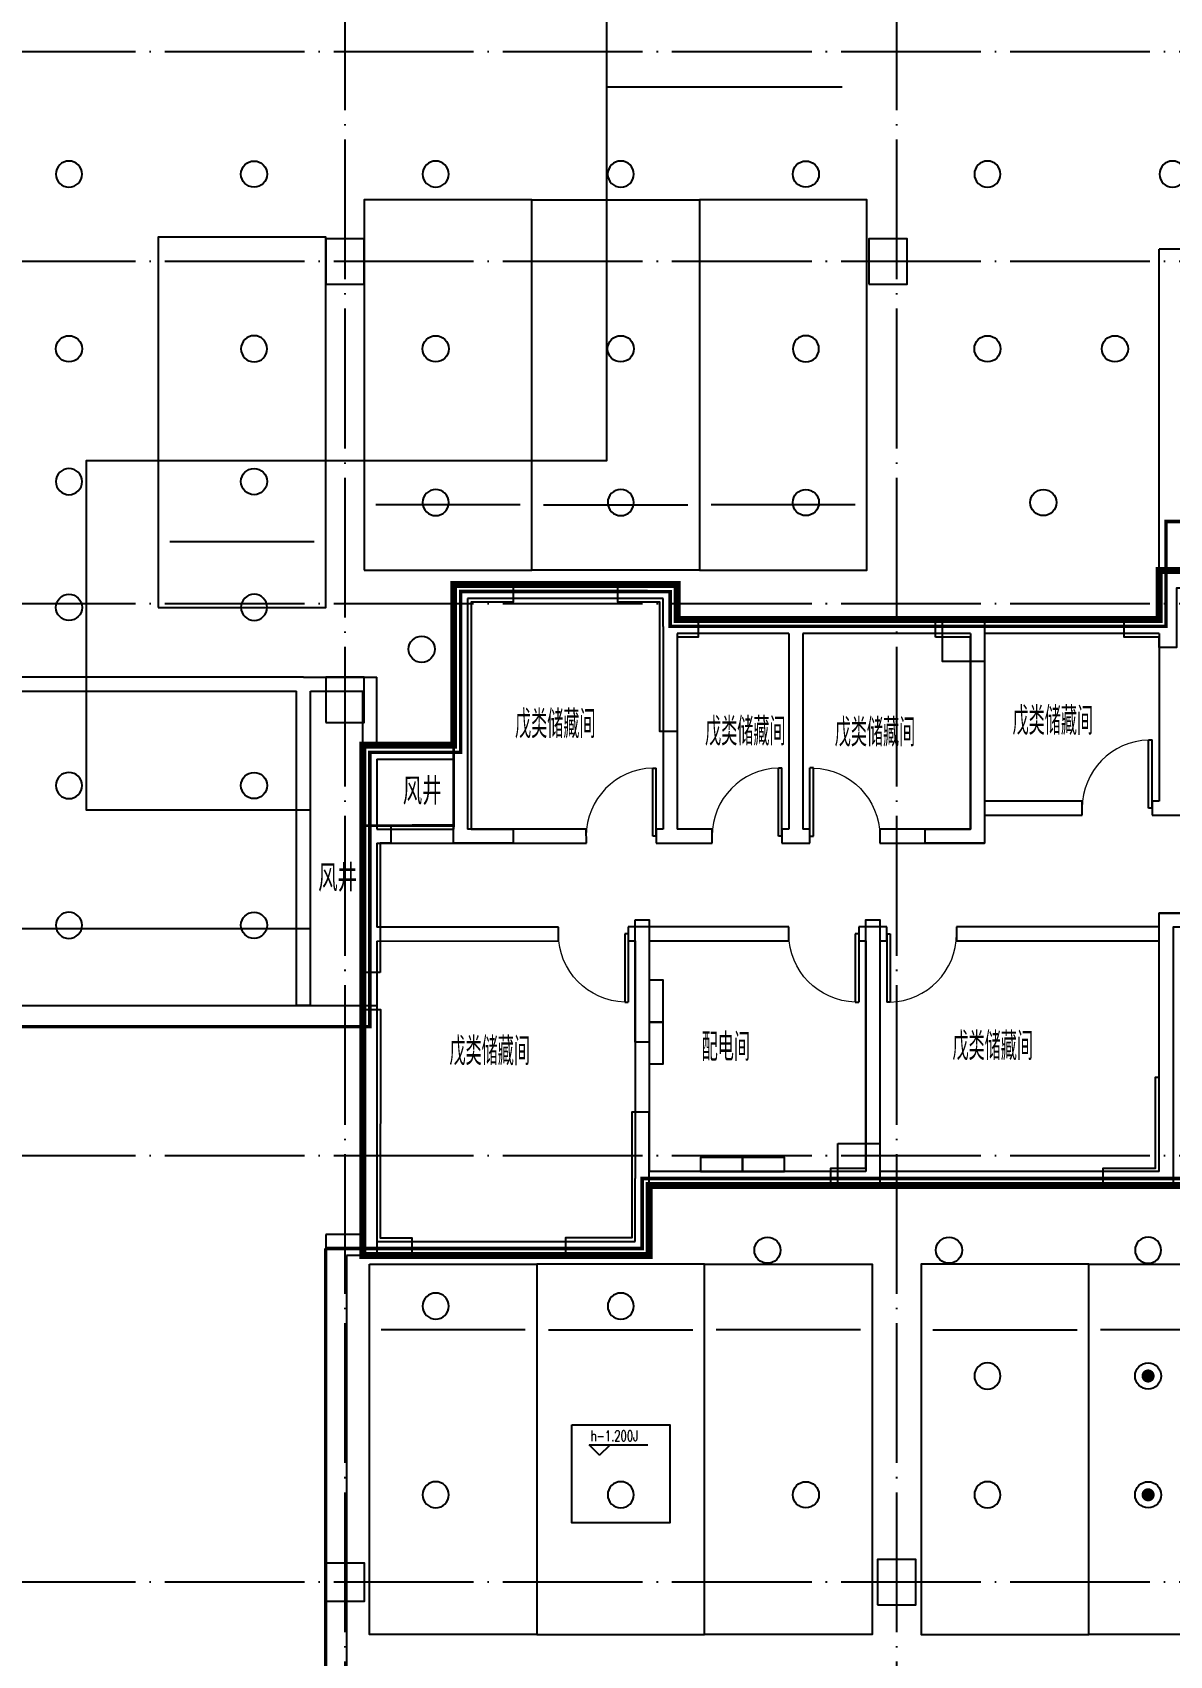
# Model space of a CAD drawing. Extents: x -23309 to 303886, y -33091 to 154511.
# Drawn here: x 24327 to 40607, y 44150 to 67377 of the extents above; entities that cross this region are included whole.
import ezdxf

# ---------------------------------------------------------------- set-up
doc = ezdxf.new("R2010")
doc.units = 0
doc.header["$LTSCALE"] = 1000
doc.header["$MEASUREMENT"] = 0
doc.linetypes.add('CONTINOUS', pattern=[0])
doc.linetypes.add('DOTE', pattern=[2.42, 2, -0.2, 0.02, -0.2])
for name, color, linetype in [('COLUMN', 9, 'Continuous'), ('DIM_ELEV', 3, 'Continuous'), ('DOTE', 1, 'Continuous'), ('EQUIP_喷淋', 7, 'Continuous'), ('NT-PY', 1, 'Continuous'), ('PUB_TEXT', 210, 'Continuous'), ('WALL', 9, 'Continuous'), ('WINDOW', 4, 'Continuous'), ('下喷', 7, 'Continuous'), ('主楼车库高差线', 6, 'Continuous'), ('住宅楼', 2, 'Continuous'), ('剪力墙闭合区域', 6, 'Continuous'), ('挡土墙', 4, 'Continuous'), ('普通机动车位', 135, 'Continuous'), ('机动车位车档', 201, 'Continuous'), ('电气', 3, 'Continuous'), ('防火分区', 7, 'Continuous'), ('集水坑', 42, 'CONTINOUS')]:
    doc.layers.add(name, color=color, linetype=linetype)
doc.styles.add('_TCH_DIM', font='SIMPLEX', dxfattribs={"bigfont": 'GBCBIG'})
doc.styles.add('_TCH_WINDOW', font='SIMPLEX', dxfattribs={"height": 3.5, "bigfont": 'GBCBIG'})
doc.styles.add('HNSJY', font='simplex.shx', dxfattribs={"width": 0.8, "bigfont": 'gbcbig.shx'})

# ---------------------------------------------------------------- blocks, each defined once
blk = doc.blocks.new('$DorLib2D$00000001')
for p, q in [((0.45, 0.975), (0.5, 0.975)), ((0.45, 0), (0.45, 0.975)), ((0.5, 0), (0.5, 0.975)), ((0.5, 0), (0.45, 0))]:
    blk.add_line(p, q)
at = {"lineweight": 13}
blk.add_arc((0.475, 0), 0.975, 91.4693, 180, dxfattribs=at)
blk = doc.blocks.new('7#住宅楼')
at = {"layer": '住宅楼', "ltscale": 2, "const_width": 100}
blk.add_lwpolyline([(32385478, -2917278), (32381028, -2917279), (32381028, -2917979), (32374128, -2917980), (32374128, -2917480), (32370929, -2917480), (32370929, -2919780), (32369629, -2919780), (32369629, -2927080), (32373730, -2927080), (32373730, -2926080), (32382530, -2926078)], dxfattribs=at)
blk = doc.blocks.new('hdfjfkjlkjlgh')
at = {"layer": '普通机动车位'}
blk.add_lwpolyline([(22002093, -3456003), (22004493, -3456003), (22004493, -3461303), (22002093, -3461303)], close=True, dxfattribs=at)
at = {"layer": '机动车位车档'}
blk.add_line((22004326, -3456940), (22002260, -3456940), dxfattribs=at)
blk = doc.blocks.new('第三防火分区')
at = {"layer": '防火分区', "const_width": 50}
for points in [[(32369097, -2926980), (32373628, -2926980), (32373628, -2925978), (32382629, -2925980), (32382629, -2930879), (32385929, -2930879), (32385929, -2930078), (32393246, -2930077), (32393246, -2948906), (32409047, -2948906), (32409047, -2943506), (32440472, -2943506), (32440472, -2941606), (32452972, -2941606), (32452972, -2943306), (32452122, -2943306), (32452122, -2945606), (32452972, -2945606), (32452972, -2949256), (32482072, -2949256)], [(32369097, -2942303), (32369097, -2926980)]]:
    blk.add_lwpolyline(points, dxfattribs=at)
blk = doc.blocks.new('第一防火分区')
at = {"layer": '防火分区', "color": 3, "ltscale": 5, "const_width": 50}
blk.add_lwpolyline([(32361222, -2923806), (32369729, -2923806), (32369729, -2919880), (32371028, -2919880), (32371028, -2917578), (32374028, -2917580), (32374028, -2918078), (32381127, -2918078), (32381127, -2916578), (32384678, -2916578), (32384678, -2912778), (32399927, -2912778), (32399928, -2917576), (32402928, -2917575), (32402928, -2917578), (32406738, -2917578), (32406738, -2917578), (32409046, -2917578), (32409046, -2874175)], dxfattribs=at)
blk = doc.blocks.new('$TwtSys$00000125')
blk.add_circle((0, 0, 0), 1)
blk = doc.blocks.new('$TwtSys$00000128')
at = {"const_width": 0.5, "elevation": 0}
blk.add_lwpolyline([(0.25, 0, 1), (-0.25, 0, 1)], format="xyb", close=True, dxfattribs=at)
blk.add_circle((0, 0, 0), 1)
blk = doc.blocks.new('普通配电总箱-备-28kW')
at = {"layer": '电气'}
blk.add_lwpolyline([(0, 300), (0, -300), (-200, -300), (-200, 300)], close=True, dxfattribs=at)
blk = doc.blocks.new('普通配电总箱-主-51kW')
at = {"layer": '电气'}
blk.add_lwpolyline([(0, 300), (0, -300), (200, -300), (200, 300)], close=True, dxfattribs=at)
blk = doc.blocks.new('消防配电总箱-主-47kW')
at = {"layer": '电气'}
blk.add_lwpolyline([(-300, 0), (300, 0), (300, 200), (-300, 200)], close=True, dxfattribs=at)
blk = doc.blocks.new('消防配电总箱-备-47kW')
at = {"layer": '电气'}
blk.add_lwpolyline([(-300, 0), (300, 0), (300, 200), (-300, 200)], close=True, dxfattribs=at)

msp = doc.modelspace()

# ---------------------------------------------------------------- linework, layer by layer
at = {"layer": 'COLUMN', "color": 3, "ltscale": 5}
for points in [[(28525, 63775.2), (29075, 63775.2), (29075, 64425.2), (28525, 64425.2)], [(36299.7, 63775.2), (36849.7, 63775.2), (36849.7, 64425.2), (36299.7, 64425.2)], [(37356.8, 58976.7), (37956.9, 58976.7), (37956.9, 58376.8), (37356.8, 58376.8)], [(28525, 57500.2), (29075, 57500.2), (29075, 58150.2), (28525, 58150.2)], [(35858, 51476.5), (36458.1, 51476.5), (36458.1, 50876.6), (35858, 50876.6)], [(28525, 45475.3), (29075, 45475.3), (29075, 44925.3), (28525, 44925.3)], [(36425, 44875.2), (36975, 44875.2), (36975, 45525.2), (36425, 45525.2)]]:
    msp.add_lwpolyline(points, close=True, dxfattribs=at)
at = {"layer": 'DIM_ELEV'}
for p, q in [((32446.8, 47016.9), (32296.8, 47166.9)), ((32296.8, 47166.9), (33136.8, 47166.9)), ((32446.8, 47016.9), (32596.8, 47166.9))]:
    msp.add_line(p, q, dxfattribs=at)
at = {"layer": 'DOTE', "linetype": 'DOTE'}
for p, q in [((28800, 136025.4), (28800, -12369.1)), ((36700, 136025.4), (36700, -12369.1)), ((267803.3, 67100), (-4883.6, 67100)), ((267803.3, 64100), (-4883.6, 64100)), ((267803.3, 59200), (-4883.6, 59200)), ((267803.3, 51300), (-4883.6, 51300)), ((267803.3, 45200), (-4883.6, 45200))]:
    msp.add_line(p, q, dxfattribs=at)
at = {"layer": 'NT-PY', "ltscale": 2}
for points in [[(28306.5, 54550), (23150, 54550), (23150, 90099.5), (56395, 90099.5), (56925, 90099.5), (56925, 87089.5)], [(28307.1, 56249.6), (25100, 56249.6), (25100, 61249.5), (32550, 61249.5), (32550, 76699.5), (65300, 76699.5)], [(32550, 66599.2), (35920.5, 66599.2)]]:
    msp.add_lwpolyline(points, dxfattribs=at)
at = {"layer": 'WALL'}
for p, q in [((42705.9, 64277.5), (40455.9, 64277.2)), ((40456.5, 60377.2), (40455.9, 64277.2)), ((40456.7, 59577.2), (40456.5, 60377.2)), ((33556.7, 59476.1), (30356.7, 59475.6)), ((30356.7, 59475.6), (30357, 57175.6)), ((33556.8, 58976.1), (33556.7, 59476.1)), ((40456.7, 59577.2), (40456.8, 58977.2)), ((33356.7, 59276.1), (30556.7, 59275.6)), ((30556.7, 59275.6), (30557.1, 57075.6)), ((33356.8, 58876.1), (33356.7, 59276.1)), ((33356.8, 58876.1), (33357.2, 55976.1)), ((35256.8, 58976.4), (33556.8, 58976.1)), ((35156.8, 58776.3), (33556.8, 58776.1)), ((33556.8, 58776.1), (33557.2, 55976.1)), ((35156.8, 58776.3), (35157.2, 55976.3)), ((37856.8, 58976.8), (35256.8, 58976.4)), ((37756.8, 58776.8), (35356.8, 58776.4)), ((35356.8, 58776.4), (35357.2, 55976.4)), ((37756.8, 58776.8), (37757.2, 56276.8)), ((40456.8, 58977.2), (37856.8, 58976.8)), ((40456.8, 58777.2), (37956.8, 58776.8)), ((37956.8, 58776.8), (37957.2, 56376.8)), ((40456.8, 58777.2), (40457.2, 56377.2)), ((28207.2, 58150.2), (22500, 58150.2)), ((28207.2, 58150.2), (29257, 58150.2)), ((29257, 57175.4), (29257, 58150.2)), ((22500, 57950.2), (28107.2, 57950.2)), ((28107.2, 53450.3), (28107.2, 57950.2)), ((28307.2, 53450.3), (28307.2, 57950.2)), ((28307.2, 57950.2), (29057, 57950.2)), ((29057, 57175.4), (29057, 57950.2)), ((29057, 57175.4), (30357, 57175.6)), ((29057, 57175.4), (29057.2, 55875.4)), ((29257.1, 56975.4), (30357.1, 56975.6)), ((29257.1, 56975.4), (29257.2, 55975.4)), ((30357.1, 56975.6), (30357.2, 55975.4)), ((30557.1, 57075.6), (30557.2, 55975.6)), ((37757.2, 56276.8), (37757.2, 55976.8)), ((39357.2, 56377), (37957.2, 56376.8)), ((39357.2, 56177), (39357.2, 56377)), ((40457.2, 56377.2), (40357.2, 56377.2)), ((40357.2, 56377.2), (40357.2, 56177.2)), ((37957.2, 56176.8), (39357.2, 56177)), ((37957.2, 56176.8), (37957.3, 55776.8)), ((40357.2, 56177.2), (40557.2, 56177.2)), ((40557.2, 56177.2), (40757.2, 56177.2)), ((29057.2, 55875.4), (29057.5, 54475.4)), ((29257.2, 55975.4), (30357.2, 55975.4)), ((29257.3, 55775.4), (30357.3, 55775.6)), ((29257.3, 55775.4), (29257.4, 54575.4)), ((30357.3, 55775.6), (32256.9, 55775.9)), ((32256.8, 55975.9), (30557.2, 55975.6)), ((32256.9, 55775.9), (32256.8, 55975.9)), ((33357.2, 55976.1), (33256.8, 55976)), ((33256.8, 55976), (33256.9, 55776)), ((33256.9, 55776), (33457.3, 55776.1)), ((33457.3, 55776.1), (34056.9, 55776.2)), ((34056.8, 55976.2), (33557.2, 55976.1)), ((34056.9, 55776.2), (34056.8, 55976.2)), ((35157.2, 55976.3), (35056.8, 55976.3)), ((35056.8, 55976.3), (35056.9, 55776.3)), ((35056.9, 55776.3), (35257.3, 55776.4)), ((35257.3, 55776.4), (35457.7, 55776.4)), ((35457.6, 55976.4), (35357.2, 55976.4)), ((35457.7, 55776.4), (35457.6, 55976.4)), ((37757.2, 55976.8), (36457.6, 55976.6)), ((36457.6, 55976.6), (36457.7, 55776.6)), ((36457.7, 55776.6), (37957.3, 55776.8)), ((40457.4, 54777.2), (45457.4, 54778)), ((40457.4, 54577.2), (40457.4, 54777.2)), ((29057.5, 54475.4), (29058.1, 53450.4)), ((31857.4, 54575.8), (29257.4, 54575.4)), ((29257.5, 54375.4), (31857.5, 54375.8)), ((29257.5, 54375.4), (29258.1, 53450.4)), ((31857.5, 54375.8), (31857.4, 54575.8)), ((33057.4, 54576), (32857.4, 54576)), ((32857.4, 54576), (32857.5, 54376)), ((32857.5, 54376), (32957.5, 54376)), ((32957.5, 54376), (32958, 50975.5)), ((35157.4, 54576.3), (33057.4, 54576)), ((33157.5, 54376), (35157.5, 54376.3)), ((33157.5, 54376), (33158, 51076)), ((35157.5, 54376.3), (35157.4, 54576.3)), ((36357.4, 54576.5), (36157.4, 54576.5)), ((36157.4, 54576.5), (36157.5, 54376.5)), ((36157.5, 54376.5), (36257.5, 54376.5)), ((36257.5, 54376.5), (36258, 51076.5)), ((36557.4, 54576.6), (36357.4, 54576.5)), ((36457.5, 54376.6), (36557.5, 54376.6)), ((36457.5, 54376.6), (36458, 51076.6)), ((36557.5, 54376.6), (36557.4, 54576.6)), ((40457.4, 54577.2), (37557.4, 54576.7)), ((37557.4, 54576.7), (37557.5, 54376.7)), ((37557.5, 54376.7), (40457.5, 54377.2)), ((40458, 51077.2), (40457.5, 54377.2)), ((32958.2, 50076), (32958, 50976)), ((36258, 51076.5), (33158, 51076)), ((36358, 50876.5), (33158, 50876)), ((33158.2, 49876), (33158, 50876)), ((40558, 50877.2), (36358, 50876.5)), ((40458, 51077.2), (36458, 51076.6)), ((41958, 50877.4), (40558, 50877.2)), ((29258.2, 50075.4), (32958.2, 50076)), ((29258.2, 49875.4), (33158.2, 49876))]:
    msp.add_line(p, q, dxfattribs=at)
msp.add_lwpolyline([(28307.2, 53450.3), (28107.2, 53450.3)], dxfattribs=at)
at = {"layer": '主楼车库高差线', "linetype": 'ByBlock', "ltscale": 2, "const_width": 40}
msp.add_lwpolyline([(42756.2, 59677.5), (40456.2, 59677.2), (40455.8, 58979.2), (33555.8, 58979.2), (33555.8, 59479.2), (30356.7, 59475.6), (30356.7, 56029.2), (29055.8, 56025.4), (29058, 49875.6), (33155.8, 49875.6), (33155.8, 50879.2), (40655.8, 50879.2)], dxfattribs=at)
at = {"layer": '剪力墙闭合区域', "linetype": 'ByBlock', "ltscale": 2}
for points in [[(30357.8, 56025.6), (30357.8, 59475.6), (31207.5, 59475.6), (31207.5, 59225.6), (30607.8, 59225.6), (30607.8, 55975.6), (31207.8, 55975.6), (31207.8, 55775.6), (30357.3, 55775.6), (30357.3, 56025.6)], [(33557.3, 57375.6), (33307.3, 57375.6), (33307.3, 59225.6), (32707.5, 59225.6), (32707.5, 59475.6), (33557.3, 59475.6), (33557.3, 58975.6), (33857.3, 58975.6), (33857.3, 58725.6), (33557.3, 58725.6)], [(39957.3, 58975.6), (40457.3, 58975.6), (40457.3, 59675.6), (41007.3, 59675.6), (41007.3, 59425.6), (40707.3, 59425.6), (40707.3, 58575.6), (40457.3, 58575.6), (40457.3, 58725.6), (39957.3, 58725.6)], [(37257.3, 58725.6), (37257.3, 58975.6), (37957.3, 58975.6), (37957.3, 55775.6), (37107.3, 55775.6), (37107.3, 55975.6), (37757.3, 55975.6), (37757.3, 58725.6)], [(29307.3, 53925.6), (29057.3, 53925.6), (29057.3, 56025.6), (29457.3, 56025.6), (29457.3, 55775.6), (29307.3, 55775.6)], [(32957.3, 54676.1), (33157.3, 54676.1), (33157.3, 52925.6), (32957.3, 52925.6)], [(35757.3, 50875.6), (35757.3, 51125.6), (36257.3, 51125.6), (36257.3, 54676.1), (36457.3, 54676.1), (36457.3, 50875.6)], [(29058.7, 53396.6), (29308.7, 53396.6), (29307.3, 50125.6), (29757.3, 50125.6), (29757.3, 49875.6), (29057.3, 49875.6)], [(32907.3, 50975.6), (32907.3, 50975.6), (32907.3, 50125.6), (31957.3, 50125.6), (31957.3, 49875.6), (33157.3, 49875.6), (33157.3, 51925.6), (32907.3, 51925.6)]]:
    msp.add_lwpolyline(points, close=True, dxfattribs=at)
msp.add_lwpolyline([(40457.3, 52425.6), (40457.3, 54775.6), (44207.3, 54775.6), (44207.3, 54575.6), (40657.3, 54575.6), (40657.3, 50875.6), (39658.3, 50875.6), (39658.3, 51125.6), (40407.3, 51125.6), (40407.3, 52425.6), (40457.3, 52425.6), (40457.3, 52425.6)], dxfattribs=at)
at = {"layer": '挡土墙'}
for p, q in [((20950, 53450.2), (29257.6, 53450.4)), ((29257.5, 53450.4), (29258.2, 49875.4)), ((20650, 53150.2), (29057.5, 53150.2)), ((29057.5, 53150.3), (29057.5, 50175.4)), ((29058.2, 50175.4), (28525, 50175.4)), ((28525, 50175.4), (28525, 34652.6)), ((29258.2, 49875.3), (28825, 49875.4)), ((28825, 49875.4), (28825, 34711.4))]:
    msp.add_line(p, q, dxfattribs=at)
at = {"layer": '集水坑'}
msp.add_lwpolyline([(32050, 47449.9), (33450, 47449.9), (33450, 46049.9), (32050, 46049.9)], close=True, dxfattribs=at)

# ---------------------------------------------------------------- block references
at = {"layer": 'EQUIP_喷淋', "yscale": 187.5, "zscale": 187.5}
for name, p, xscale, rotation in [('$TwtSys$00000125', (24849.8, 65350), -187.5, 179.9999999998358), ('$TwtSys$00000125', (32749.8, 65350), -187.5, 179.9999999998358), ('$TwtSys$00000125', (40649.7, 65350), -187.5, 179.9999999998358), ('$TwtSys$00000125', (24850, 60950), -187.5, 179.9999999998358), ('$TwtSys$00000125', (30100, 60650), -187.5, 179.9999999998358), ('$TwtSys$00000125', (32750, 60650), -187.5, 179.9999999998358), ('$TwtSys$00000125', (24849.8, 56600.4), -187.5, 179.9999999994734), ('$TwtSys$00000125', (24849.8, 54600.4), -187.5, 179.9999999994734), ('$TwtSys$00000125', (40300, 49950.3), -187.5, 179.9999999998358), ('$TwtSys$00000125', (30100.1, 49150.3), -187.5, 179.9999999998358), ('$TwtSys$00000125', (32750.1, 49150.3), -187.5, 179.9999999998358), ('$TwtSys$00000125', (38000, 48150.3), -187.5, 179.9999999998358), ('$TwtSys$00000128', (40300, 48150.3), 187.5, 180.0000000001641), ('$TwtSys$00000125', (32750, 46450.3), -187.5, 179.9999999998358), ('$TwtSys$00000128', (40300, 46450.3), 187.5, 180.0000000001641)]:
    msp.add_blockref(name, p, dxfattribs=dict(at, xscale=xscale, rotation=rotation))
at = {"layer": 'EQUIP_喷淋', "xscale": 187.5, "yscale": 187.5, "zscale": 187.5}
for p in [(24849.8, 62850), (32749.8, 62850), (39824.8, 62850), (27499.8, 60950), (35399.8, 60650), (38799.8, 60650), (24849.8, 59150)]:
    msp.add_blockref('$TwtSys$00000125', p, dxfattribs=at)
at = {"layer": 'WINDOW'}
for p, xscale, yscale, zscale, rotation in [((39857.2, 56277.1), 999.9999999999995, 999.9999999999995, 999.9999999999995, 0.009011147316402074), ((32756.8, 55876), 999.9999999999993, 999.9999999999993, -999.9999999999995, 0.009011147316397699), ((34556.8, 55876.3), 999.9999999999993, 999.9999999999993, -999.9999999999995, 0.009011147316397699), ((35957.6, 55876.5), -999.9999999999993, 999.9999999999995, 999.9999999999995, 0.009011147316408952), ((32357.5, 54475.9), -999.999999999997, 999.9999999999974, 999.9999999999995, 180.0090111473164), ((35657.5, 54476.4), -999.999999999997, 999.9999999999974, 999.9999999999995, 180.0090111473164), ((37057.5, 54476.6), 999.999999999997, 999.999999999997, -999.9999999999995, 180.0090111473164)]:
    msp.add_blockref('$DorLib2D$00000001', p, dxfattribs=dict(at, xscale=xscale, yscale=yscale, zscale=zscale, rotation=rotation))
at = {"layer": '下喷', "xscale": 187.5, "zscale": 187.5}
for p, yscale in [((27499.8, 65350), 187.5), ((35399.8, 65350), 187.5), ((27499.8, 62850), -187.5), ((30099.8, 62850), 187.5), ((35399.8, 62850), -187.5), ((37999.7, 62850), 187.5), ((27499.8, 59150), -187.5), ((34850, 49950.3), 187.5), ((37450, 49950.3), 187.5), ((35400, 46450.3), 187.5)]:
    msp.add_blockref('$TwtSys$00000125', p, dxfattribs=dict(at, yscale=yscale))
for p, yscale, rotation in [((30099.8, 65350), -187.5, 359.9999999998358), ((37999.7, 65350), -187.5, 359.9999999998358), ((29900.1, 58549.9), 187.5, 179.9974235793845), ((27499.8, 56600.4), 187.5, 359.9999999998017), ((27499.8, 54600.4), 187.5, 359.9999999998017), ((30100, 46450.3), -187.5, 359.9999999998358), ((38000, 46450.3), -187.5, 179.9999999998359)]:
    msp.add_blockref('$TwtSys$00000125', p, dxfattribs=dict(at, yscale=yscale, rotation=rotation))
at = {"layer": '住宅楼'}
msp.add_blockref('7#住宅楼', (-32340571.5, 2976955.7), dxfattribs=at)
at = {"layer": '普通机动车位', "xscale": -1, "rotation": 180}
for p in [(-21973017.9, -3396322.6), (-21968217.9, -3396322.6), (-21975967.9, -3396853)]:
    msp.add_blockref('hdfjfkjlkjlgh', p, dxfattribs=at)
at = {"layer": '普通机动车位', "rotation": 180}
msp.add_blockref('hdfjfkjlkjlgh', (22035967.9, -3396322.6), dxfattribs=at)
at = {"layer": '普通机动车位'}
for p in [(-21972942.9, 3505753.2), (-21968142.9, 3505753.2), (-21962642.9, 3505753.2)]:
    msp.add_blockref('hdfjfkjlkjlgh', p, dxfattribs=at)
at = {"layer": '普通机动车位', "xscale": -1}
for p in [(22036042.9, 3505753.2), (22041542.9, 3505753.2)]:
    msp.add_blockref('hdfjfkjlkjlgh', p, dxfattribs=at)
at = {"layer": '电气'}
for name, p in [('普通配电总箱-主-51kW', (33157.6, 53515.7)), ('消防配电总箱-主-47kW', (34191.9, 51076.2)), ('消防配电总箱-备-47kW', (34791.9, 51076.2))]:
    msp.add_blockref(name, p, dxfattribs=at)
at = {"layer": '电气', "xscale": -1}
msp.add_blockref('普通配电总箱-备-28kW', (33157.6, 52915.7), dxfattribs=at)
at = {"layer": '防火分区'}
for name in ['第一防火分区', '第三防火分区']:
    msp.add_blockref(name, (-32340571.5, 2976955.7), dxfattribs=at)

# ---------------------------------------------------------------- texts
at = {"layer": 'PUB_TEXT', "style": 'HNSJY', "width": 0.8}
for s, p in [('戊类储藏间', (31236.2, 57278.3)), ('戊类储藏间', (33957, 57173.1)), ('戊类储藏间', (38359.5, 57325.7)), ('戊类储藏间', (35813.4, 57159.5)), ('戊类储藏间', (30297.7, 52598.2)), ('配电间', (33908.3, 52658.4)), ('戊类储藏间', (37499.5, 52671.1))]:
    msp.add_text(s, height=400, rotation=0.00901, dxfattribs=at).set_placement(p)
at = {"layer": 'PUB_TEXT', "style": '_TCH_WINDOW'}
for p in [(29628.5, 56325.8), (28417.8, 55084)]:
    msp.add_text('风井', height=385.82, rotation=0.00901, dxfattribs=at).set_placement(p)
at = {"layer": 'PUB_TEXT', "color": 0, "style": '_TCH_DIM', "width": 0.705882}
msp.add_text('h-1.200J', height=148.75, dxfattribs=at).set_placement((32319.8, 47219.4))

doc.saveas('drawing.dxf')
